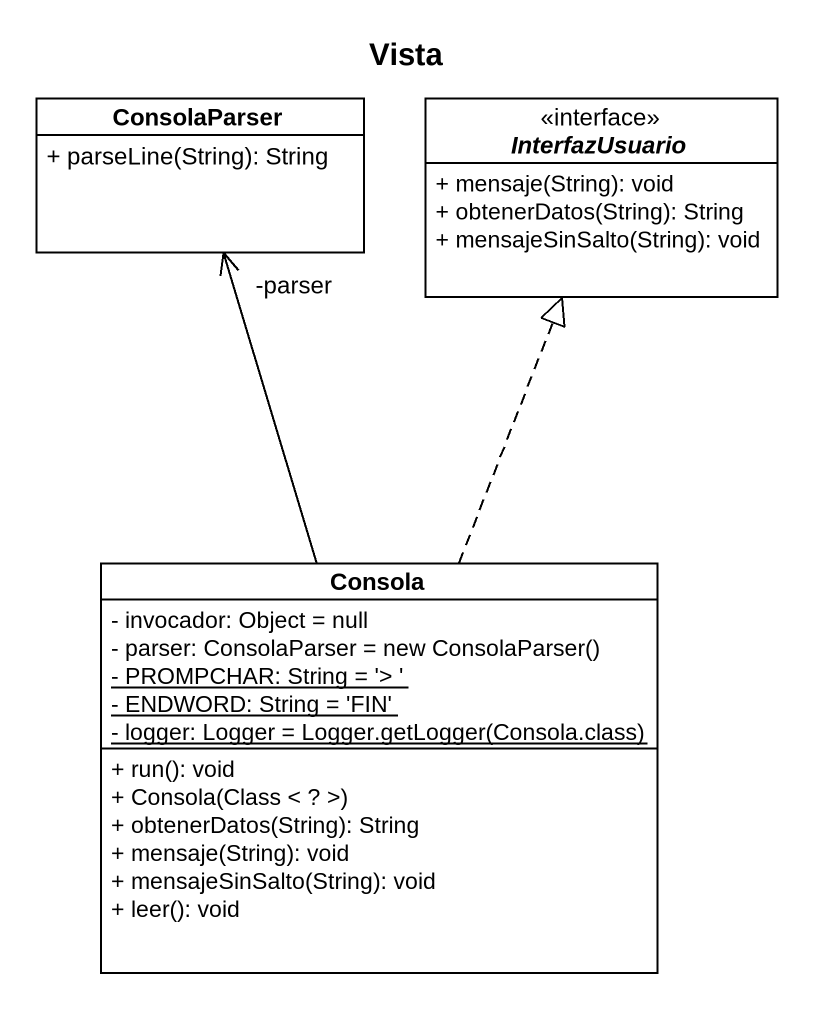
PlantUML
@startuml
title Vista
hide circle
hide empty members
skinparam classAttributeIconSize 0
class ConsolaParser {
  + parseLine(String): String
}
interface InterfazUsuario <<interface>> {
  + mensaje(String): void
  + obtenerDatos(String): String
  + mensajeSinSalto(String): void
}
class Consola {
  - invocador: Object = null
  {field} - parser: ConsolaParser = new ConsolaParser()
  {static} - PROMPCHAR: String = '> '
  {static} - ENDWORD: String = 'FIN'
  {static} {field} - logger: Logger = Logger.getLogger(Consola.class)
  + run(): void
  + Consola(Class < ? >)
  + obtenerDatos(String): String
  + mensaje(String): void
  + mensajeSinSalto(String): void
  + leer(): void
}
Consola -up-> "-parser" ConsolaParser
Consola .up.|> InterfazUsuario
@enduml
